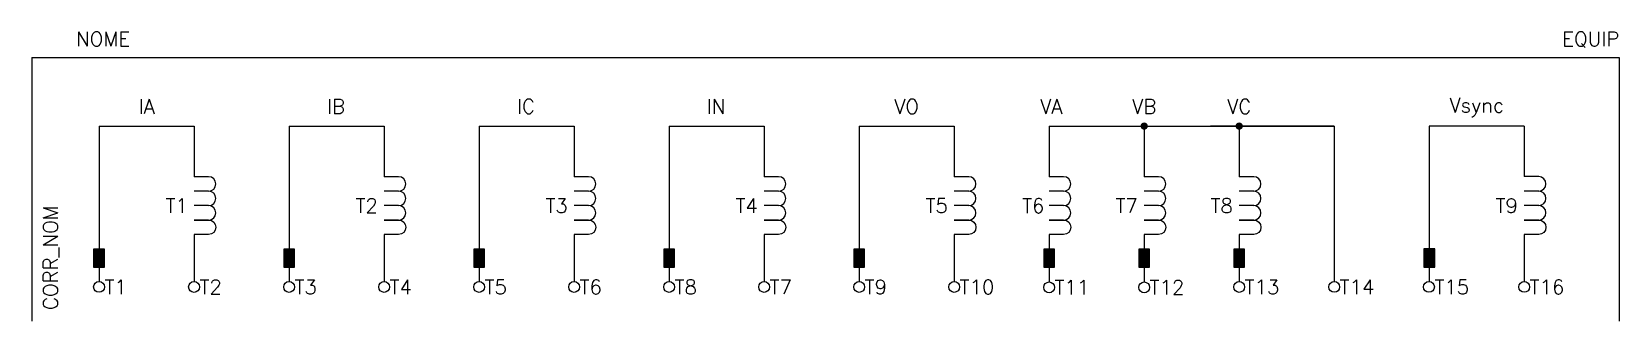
# Model space of a CAD drawing. Extents: x 402 to 621, y 328 to 368.
import ezdxf
from ezdxf.enums import TextEntityAlignment as Align

# ---------------------------------------------------------------- set-up
doc = ezdxf.new("R2010")
doc.units = 0
doc.header["$MEASUREMENT"] = 0
doc.layers.get('0').update_dxf_attribs({"linetype": 'CONTINUOUS'})
doc.styles.add('ROMANS', font='romans')

# ---------------------------------------------------------------- blocks, each defined once
blk = doc.blocks.new('RETANG')
at = {"color": 0}
blk.add_lwpolyline([(2.5, 0), (2.5, 1.5), (0, 1.5), (0, 0)], close=True, dxfattribs=at)
blk.add_solid([(0, 0), (0, 1.5), (2.5, 0), (2.5, 1.5)], dxfattribs=at)
blk = doc.blocks.new('CON2')
at = {"const_width": 0.5}
blk.add_lwpolyline([(-0.25, 0, 1), (0.25, 0, 1)], format="xyb", close=True, dxfattribs=at)

msp = doc.modelspace()

# ---------------------------------------------------------------- linework, layer by layer
at = {"color": 0}
for p, q in [((401.71, 364.29), (621.06, 364.29)), ((401.71, 364.29), (401.71, 327.79)), ((621.06, 364.29), (621.06, 327.79)), ((411.01, 354.79), (411.01, 333.29)), ((411.01, 354.78), (424.14, 354.78)), ((424.14, 354.78), (424.14, 347.78)), ((437.27, 354.78), (437.27, 333.28)), ((437.27, 354.78), (450.4, 354.78)), ((450.4, 354.78), (450.4, 347.78)), ((463.53, 354.78), (463.53, 333.28)), ((463.53, 354.78), (476.65, 354.78)), ((476.65, 354.78), (476.65, 347.78)), ((489.78, 354.78), (489.78, 333.28)), ((489.78, 354.78), (502.91, 354.78)), ((502.91, 354.78), (502.91, 347.78)), ((516.04, 354.78), (516.04, 333.28)), ((516.04, 354.78), (529.17, 354.78)), ((529.17, 354.78), (529.17, 347.78)), ((581.68, 354.79), (564.59, 354.78)), ((594.81, 354.79), (594.81, 333.29)), ((607.93, 354.79), (607.93, 347.79)), ((424.14, 339.78), (424.14, 333.28)), ((450.4, 339.78), (450.4, 333.28)), ((476.65, 339.78), (476.65, 333.28)), ((502.91, 339.78), (502.91, 333.28)), ((529.17, 339.78), (529.17, 333.28)), ((607.93, 339.79), (607.93, 333.29))]:
    msp.add_line(p, q, dxfattribs=at)
for p, q in [((542.29, 354.78), (542.29, 347.78)), ((542.29, 354.78), (581.68, 354.78)), ((555.42, 354.78), (555.42, 347.78)), ((568.55, 354.53), (568.55, 347.78)), ((581.68, 354.78), (581.68, 333.29)), ((607.93, 354.79), (594.81, 354.79)), ((426.14, 347.78), (424.14, 347.78)), ((452.4, 347.78), (450.4, 347.78)), ((478.65, 347.78), (476.65, 347.78)), ((504.91, 347.78), (502.91, 347.78)), ((531.17, 347.78), (529.17, 347.78)), ((544.29, 347.78), (542.29, 347.78)), ((557.42, 347.78), (555.42, 347.78)), ((570.55, 347.78), (568.55, 347.78)), ((609.93, 347.79), (607.93, 347.79)), ((426.14, 345.78), (424.14, 345.78)), ((452.4, 345.78), (450.4, 345.78)), ((478.65, 345.78), (476.65, 345.78)), ((504.91, 345.78), (502.91, 345.78)), ((531.17, 345.78), (529.17, 345.78)), ((544.29, 345.78), (542.29, 345.78)), ((557.42, 345.78), (555.42, 345.78)), ((570.55, 345.78), (568.55, 345.78)), ((609.93, 345.79), (607.93, 345.79)), ((426.14, 343.78), (424.14, 343.78)), ((426.14, 343.78), (424.14, 343.78)), ((452.4, 343.78), (450.4, 343.78)), ((452.4, 343.78), (450.4, 343.78)), ((478.65, 343.78), (476.65, 343.78)), ((478.65, 343.78), (476.65, 343.78)), ((504.91, 343.78), (502.91, 343.78)), ((504.91, 343.78), (502.91, 343.78)), ((531.17, 343.78), (529.17, 343.78)), ((531.17, 343.78), (529.17, 343.78)), ((544.29, 343.78), (542.29, 343.78)), ((544.29, 343.78), (542.29, 343.78)), ((557.42, 343.78), (555.42, 343.78)), ((557.42, 343.78), (555.42, 343.78)), ((570.55, 343.78), (568.55, 343.78)), ((570.55, 343.78), (568.55, 343.78)), ((609.93, 343.79), (607.93, 343.79)), ((609.93, 343.79), (607.93, 343.79)), ((424.14, 341.78), (426.14, 341.78)), ((426.14, 341.78), (424.14, 341.78)), ((450.4, 341.78), (452.4, 341.78)), ((452.4, 341.78), (450.4, 341.78)), ((476.65, 341.78), (478.65, 341.78)), ((478.65, 341.78), (476.65, 341.78)), ((502.91, 341.78), (504.91, 341.78)), ((504.91, 341.78), (502.91, 341.78)), ((529.17, 341.78), (531.17, 341.78)), ((531.17, 341.78), (529.17, 341.78)), ((544.29, 341.78), (542.29, 341.78)), ((542.29, 341.78), (544.29, 341.78)), ((555.42, 341.78), (557.42, 341.78)), ((557.42, 341.78), (555.42, 341.78)), ((568.55, 341.78), (570.55, 341.78)), ((570.55, 341.78), (568.55, 341.78)), ((607.93, 341.79), (609.93, 341.79)), ((609.93, 341.79), (607.93, 341.79)), ((426.14, 339.78), (424.14, 339.78)), ((452.4, 339.78), (450.4, 339.78)), ((478.65, 339.78), (476.65, 339.78)), ((504.91, 339.78), (502.91, 339.78)), ((531.17, 339.78), (529.17, 339.78)), ((542.29, 339.78), (542.29, 333.23)), ((544.29, 339.78), (542.29, 339.78)), ((555.42, 339.78), (555.42, 333.23)), ((557.42, 339.78), (555.42, 339.78)), ((568.55, 339.78), (568.55, 333.28)), ((570.55, 339.78), (568.55, 339.78)), ((609.93, 339.79), (607.93, 339.79))]:
    msp.add_line(p, q)
for points in [[(426.14, 345.78, 1), (426.14, 347.78), (424.14, 347.78)], [(452.4, 345.78, 1), (452.4, 347.78), (450.4, 347.78)], [(478.65, 345.78, 1), (478.65, 347.78), (476.65, 347.78)], [(504.91, 345.78, 1), (504.91, 347.78), (502.91, 347.78)], [(531.17, 345.78, 1), (531.17, 347.78), (529.17, 347.78)], [(544.29, 345.78, 1), (544.29, 347.78), (542.29, 347.78)], [(557.42, 345.78, 1), (557.42, 347.78), (555.42, 347.78)], [(570.55, 345.78, 1), (570.55, 347.78), (568.55, 347.78)], [(609.93, 345.79, 1), (609.93, 347.79), (607.93, 347.79)], [(426.14, 343.78, 1), (426.14, 345.78), (424.14, 345.78)], [(452.4, 343.78, 1), (452.4, 345.78), (450.4, 345.78)], [(478.65, 343.78, 1), (478.65, 345.78), (476.65, 345.78)], [(504.91, 343.78, 1), (504.91, 345.78), (502.91, 345.78)], [(531.17, 343.78, 1), (531.17, 345.78), (529.17, 345.78)], [(544.29, 343.78, 1), (544.29, 345.78), (542.29, 345.78)], [(557.42, 343.78, 1), (557.42, 345.78), (555.42, 345.78)], [(570.55, 343.78, 1), (570.55, 345.78), (568.55, 345.78)], [(609.93, 343.79, 1), (609.93, 345.79), (607.93, 345.79)], [(426.14, 341.78, -1), (426.14, 339.78), (424.14, 339.78)], [(452.4, 341.78, -1), (452.4, 339.78), (450.4, 339.78)], [(478.65, 341.78, -1), (478.65, 339.78), (476.65, 339.78)], [(504.91, 341.78, -1), (504.91, 339.78), (502.91, 339.78)], [(531.17, 341.78, -1), (531.17, 339.78), (529.17, 339.78)], [(544.29, 341.78, -1), (544.29, 339.78), (542.29, 339.78)], [(557.42, 341.78, -1), (557.42, 339.78), (555.42, 339.78)], [(570.55, 341.78, -1), (570.55, 339.78), (568.55, 339.78)], [(609.93, 341.79, -1), (609.93, 339.79), (607.93, 339.79)]]:
    msp.add_lwpolyline(points, format="xyb")
for centre in [(411.01, 332.54), (424.14, 332.53), (437.27, 332.53), (450.4, 332.53), (463.53, 332.53), (476.65, 332.53), (489.78, 332.53), (502.91, 332.53), (516.04, 332.53), (529.17, 332.53), (542.29, 332.48), (555.42, 332.48), (568.55, 332.53), (581.68, 332.54), (594.77, 332.54), (607.93, 332.54)]:
    msp.add_circle(centre, 0.75, dxfattribs=at)
for centre in [(426.14, 342.78), (452.4, 342.78), (478.65, 342.78), (504.91, 342.78), (531.17, 342.78), (544.29, 342.78), (557.42, 342.78), (570.55, 342.78), (609.93, 342.79)]:
    msp.add_arc(centre, 1, 270, 90)

# ---------------------------------------------------------------- block references
for name, p, rotation in [('CON2', (555.42, 354.78), 180), ('CON2', (568.55, 354.78), 180), ('RETANG', (410.26, 337.78), 270), ('RETANG', (436.52, 337.78), 270), ('RETANG', (462.78, 337.78), 270), ('RETANG', (489.03, 337.78), 270), ('RETANG', (515.29, 337.78), 270), ('RETANG', (541.54, 337.78), 270), ('RETANG', (554.67, 337.78), 270), ('RETANG', (567.8, 337.78), 270), ('RETANG', (594.06, 337.79), 270)]:
    msp.add_blockref(name, p, dxfattribs=dict(rotation=rotation))

# ---------------------------------------------------------------- texts
at = {"style": 'ROMANS'}
for s, p in [('IA', (417.58, 357.5)), ('IB', (443.76, 357.5)), ('IC', (470.01, 357.5)), ('IN', (496.27, 357.49)), ('VO', (522.6, 357.49)), ('VA', (542.58, 357.49)), ('VB', (555.42, 357.49)), ('VC', (568.55, 357.49)), ('Vsync', (601.37, 357.67)), ('T1', (421.72, 343.77)), ('T2', (447.98, 343.77)), ('T3', (474.23, 343.77)), ('T4', (500.49, 343.77)), ('T5', (526.75, 343.77)), ('T6', (540.09, 343.76)), ('T7', (553, 343.77)), ('T8', (566.13, 343.77)), ('T9', (605.51, 343.77))]:
    msp.add_text(s, height=2, dxfattribs=at).set_placement(p, align=Align.MIDDLE_CENTER)
at = {"lineweight": -3, "style": 'ROMANS'}
msp.add_attdef('NOME', text='', height=2, dxfattribs=at).set_placement((411.57, 366.83), align=Align.MIDDLE_CENTER)
msp.add_attdef('EQUIP', text='', height=2, dxfattribs=at).set_placement((621.06, 366.83), align=Align.MIDDLE_RIGHT)
msp.add_attdef('CORR_NOM', text='', height=2, rotation=90, dxfattribs=at).set_placement((404.3, 329.34), align=Align.MIDDLE_LEFT)
for tag, p in [('T1', (411.76, 332.54)), ('T2', (424.89, 332.53)), ('T3', (438.02, 332.53)), ('T4', (451.15, 332.53)), ('T5', (464.28, 332.53)), ('T6', (477.4, 332.53)), ('T8', (490.53, 332.53)), ('T7', (503.66, 332.53)), ('T9', (516.79, 332.53)), ('T10', (529.92, 332.53)), ('T11', (543.04, 332.48)), ('T12', (556.17, 332.48)), ('T13', (569.3, 332.53)), ('T14', (582.43, 332.54)), ('T15', (595.52, 332.54)), ('T16', (608.68, 332.54))]:
    msp.add_attdef(tag, text='', height=2, dxfattribs=at).set_placement(p, align=Align.MIDDLE_LEFT)

doc.saveas('drawing.dxf')
